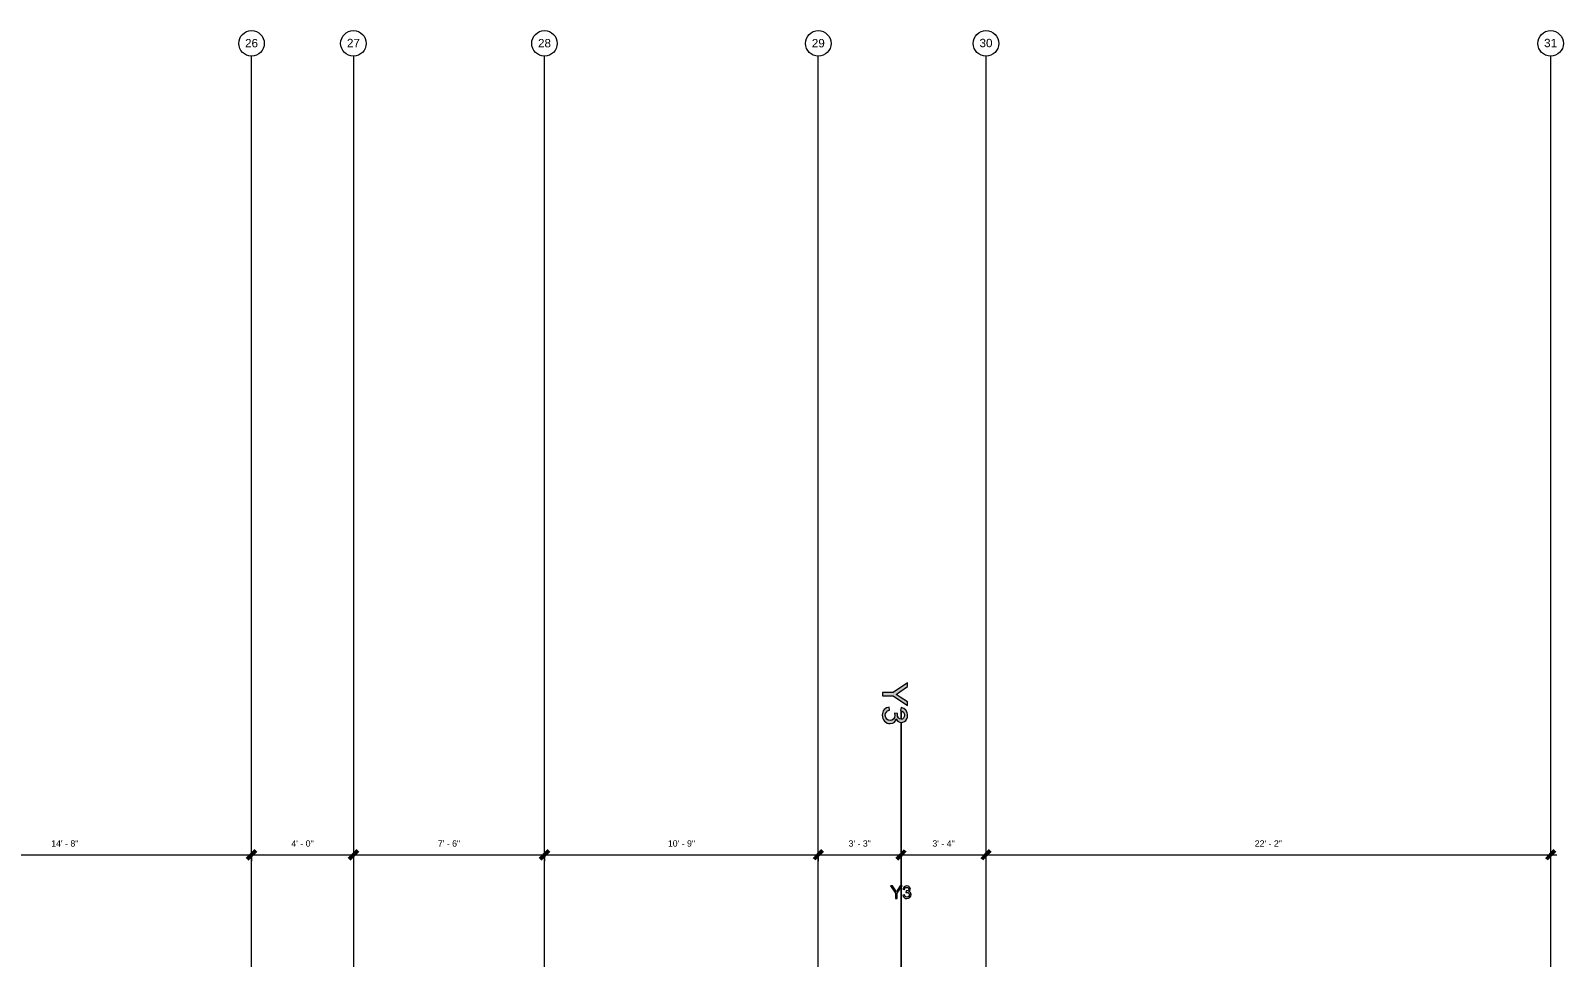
# Model space of a CAD drawing. Header units: inches. Extents: x -3670 to 241, y -250 to 1795.
# Drawn here: x -716 to 6, y 1359 to 1795 of the extents above; entities that cross this region are included whole.
import ezdxf

# ---------------------------------------------------------------- set-up
doc = ezdxf.new("R2010")
doc.units = ezdxf.units.IN
doc.header["$MEASUREMENT"] = 0
for name, color, linetype, lineweight in [('A-ANNO-DIMS', 211, 'Continuous', 9), ('A-ANNO-DIMS-32', 211, 'Continuous', 9), ('A-GENM', 13, 'Continuous', 9), ('S-GRID', 1, 'Continuous', 9), ('S-GRID-IDEN', 1, 'Continuous', 13)]:
    doc.layers.add(name, color=color, linetype=linetype, lineweight=lineweight)
doc.styles.add('Arial', font='arial.ttf', dxfattribs={"height": 3.934132})
doc.styles.add('Arial_1', font='arial.ttf', dxfattribs={"height": 2.950599})
doc.dimstyles.new('Linear_-_3_32__QAQC', dxfattribs={"dimscale": 12, "dimtxt": 3, "dimasz": 0.333333, "dimexe": 0.25, "dimexo": 0.166667, "dimgap": 0.25, "dimtad": 1, "dimdec": 4, "dimrnd": 0.0625, "dimzin": 1, "dimdsep": 46, "dimlunit": 4, "dimtxsty": 'Arial_1', "dimblk1": 'OBLIQUE', "dimblk2": 'OBLIQUE', "dimsah": 1, "dimcen": 0.09, "dimdle": 0.25, "dimadec": 0, "dimazin": 0, "dimtfac": 1, "dimtdec": 4, "dimtix": 1, "dimtmove": 0, "dimatfit": 3, "dimfxl": 1, "dimtvp": 1, "dimtfill": 1, "dimfrac": 2, "dimtolj": 1, "dimtzin": 0, "dimarcsym": 2})
doc.dimstyles.new('Linear_-_3_32__QAQC_1', dxfattribs={"dimscale": 12, "dimtxt": 3, "dimasz": 0.333333, "dimexe": 0.25, "dimexo": 0.166667, "dimgap": 0.25, "dimtad": 1, "dimdec": 4, "dimrnd": 0.0625, "dimzin": 1, "dimdsep": 46, "dimlunit": 4, "dimtxsty": 'Arial_1', "dimblk1": 'OBLIQUE', "dimblk2": 'OBLIQUE', "dimsah": 1, "dimcen": 0.09, "dimdle": 0.25, "dimadec": 0, "dimazin": 0, "dimtfac": 1, "dimtdec": 4, "dimtix": 1, "dimtmove": 0, "dimatfit": 3, "dimfxl": 1, "dimtvp": 1, "dimtfill": 1, "dimfrac": 2, "dimtolj": 1, "dimtzin": 0, "dimarcsym": 2})
doc.dimstyles.new('Linear_-_3_32__QAQC_3', dxfattribs={"dimscale": 12, "dimtxt": 3, "dimasz": 0.333333, "dimexe": 0.25, "dimexo": 0.166667, "dimgap": 0.25, "dimtad": 1, "dimdec": 4, "dimrnd": 0.0625, "dimzin": 1, "dimdsep": 46, "dimlunit": 4, "dimtxsty": 'Arial_1', "dimblk1": 'OBLIQUE', "dimblk2": 'OBLIQUE', "dimsah": 1, "dimcen": 0.09, "dimdle": 0.25, "dimadec": 0, "dimazin": 0, "dimtfac": 1, "dimtdec": 4, "dimtix": 1, "dimtmove": 0, "dimatfit": 3, "dimfxl": 1, "dimtvp": 1, "dimtfill": 1, "dimfrac": 2, "dimtolj": 1, "dimtzin": 0, "dimarcsym": 2})

# ---------------------------------------------------------------- blocks, each defined once
blk = doc.blocks.new('Control_Line - TBC_3D ControlLine_Y-1534579-01 - SECOND LEVEL - PENENTRATIONS')
at = {"layer": 'A-GENM'}
h = blk.add_hatch(color=256, dxfattribs=at)
h.paths.add_polyline_path([(9.32, -5.17), (9.18, -4.11), (8.76, -3.25), (8.07, -2.61), (7.15, -2.24), (7.85, -1.81), (8.36, -1.26), (8.67, -0.61), (8.77, 0.1), (8.66, 0.87), (8.34, 1.59), (7.81, 2.22), (7.09, 2.7), (6.24, 3), (5.31, 3.1), (4.02, 2.9), (2.96, 2.28), (2.19, 1.29), (1.76, -0.03), (3.23, -0.22), (3.49, 0.59), (3.96, 1.17), (4.59, 1.51), (5.36, 1.63), (6.14, 1.51), (6.75, 1.17), (7.16, 0.65), (7.29, 0.01), (7.11, -0.75), (6.55, -1.29), (5.76, -1.61), (4.87, -1.71), (4.64, -1.7), (4.47, -3.17), (5.51, -3.01), (6.44, -3.16), (7.19, -3.62), (7.68, -4.3), (7.85, -5.14), (7.68, -6.03), (7.18, -6.76), (6.4, -7.26), (5.39, -7.42), (4.52, -7.3), (3.86, -6.94), (3.38, -6.32), (3.05, -5.39), (1.57, -5.57), (1.94, -6.91), (2.29, -7.47), (2.75, -7.97), (3.29, -8.38), (3.91, -8.66), (5.34, -8.9), (6.16, -8.83), (6.91, -8.63), (7.59, -8.29), (8.19, -7.81), (8.69, -7.24), (9.04, -6.61), (9.25, -5.92)], flags=0)
h.paths.add_polyline_path([(0.83, 3.1), (-0.91, 3.1), (-4.41, -2.39), (-8.13, 3.1), (-9.88, 3.1), (-5.26, -3.71), (-5.26, -8.71), (-3.78, -8.71), (-3.78, -3.71)], flags=0)
h = blk.add_hatch(color=256, dxfattribs=at)
h.paths.add_polyline_path([(1596, -0.13), (1596, 0.12), (1594.81, 0.12), (1594.64, -0.13)], flags=0)
h.paths.add_polyline_path([(1593.19, 0.12), (1589.89, 0.12), (1590.05, -0.13), (1593.03, -0.12), (1593.19, 0.12)], flags=0)
h.paths.add_polyline_path([(1588.31, -0.13), (1588.14, 0.12), (1504.87, 0.12), (1505.23, -0.13), (1586.12, -0.13)], flags=0)
h.paths.add_polyline_path([(1504.4, -0.06), (1504.4, 0.12), (1338.77, 0.12), (1338.77, 0.06), (1338.74, -0.13), (1504.4, -0.12), (1504.4, -0.09)], flags=0)
h.paths.add_polyline_path([(1337.29, 0.01), (1337.27, 0.12), (1333.34, 0.12), (1333.26, -0.13), (1337.26, -0.12), (1337.29, 0.01)], flags=0)
h.paths.add_polyline_path([(1332.48, -0.13), (1331.76, -0.03), (1331.81, 0.12), (1328.8, 0.11), (1328.64, -0.13), (1332.19, -0.13)], flags=0)
h.paths.add_polyline_path([(1327.19, 0.12), (1323.89, 0.11), (1324.05, -0.13), (1327.04, -0.11), (1327.19, 0.12)], flags=0)
h.paths.add_polyline_path([(1322.31, -0.13), (1322.14, 0.12), (1172.11, 0.11), (1172, 0), (1172.13, -0.13), (1320.12, -0.13)], flags=0)
h.paths.add_polyline_path([(1172, 0), (1171.99, 0.01), (1171.88, 0.12), (1072.77, 0.11), (1072.77, 0.06), (1072.74, -0.13), (1171.89, -0.11), (1171.98, -0.02)], flags=0)
h.paths.add_polyline_path([(1071.29, 0.01), (1071.27, 0.12), (1067.34, 0.11), (1067.26, -0.13), (1071.26, -0.11), (1071.29, 0.01)], flags=0)
h.paths.add_polyline_path([(1066.48, -0.13), (1065.76, -0.02), (1065.81, 0.12), (1062.81, 0.11), (1062.64, -0.13), (1066.19, -0.13)], flags=0)
h.paths.add_polyline_path([(1061.19, 0.12), (1057.89, 0.11), (1058.05, -0.13), (1061.04, -0.11), (1061.19, 0.12)], flags=0)
h.paths.add_polyline_path([(1056.31, -0.13), (1056.14, 0.12), (806.77, 0.11), (806.77, 0.06), (806.74, -0.13), (1054.12, -0.13)], flags=0)
h.paths.add_polyline_path([(805.29, 0.01), (805.27, 0.12), (801.34, 0.11), (801.26, -0.13), (805.26, -0.11), (805.29, 0)], flags=0)
h.paths.add_polyline_path([(800.48, -0.13), (799.76, -0.03), (799.81, 0.12), (796.81, 0.11), (796.64, -0.13), (800.19, -0.13)], flags=0)
h.paths.add_polyline_path([(795.19, 0.12), (791.89, 0.11), (792.05, -0.13), (795.04, -0.11), (795.19, 0.12)], flags=0)
h.paths.add_polyline_path([(790.31, -0.13), (790.14, 0.12), (540.77, 0.12), (540.76, 0.05), (540.74, -0.13), (788.12, -0.13)], flags=0)
h.paths.add_polyline_path([(539.29, 0.01), (539.27, 0.12), (535.34, 0.12), (535.26, -0.13), (539.26, -0.12), (539.29, 0)], flags=0)
h.paths.add_polyline_path([(534.48, -0.13), (533.76, -0.03), (533.81, 0.12), (530.81, 0.12), (530.64, -0.13), (534.19, -0.13)], flags=0)
h.paths.add_polyline_path([(529.19, 0.12), (525.89, 0.12), (526.05, -0.13), (529.04, -0.12), (529.19, 0.12)], flags=0)
h.paths.add_polyline_path([(524.31, -0.13), (524.14, 0.12), (372.54, 0.12), (372.9, -0.13), (522.22, -0.13)], flags=0)
h.paths.add_polyline_path([(372.07, -0.03), (372.07, 0.12), (274.77, 0.12), (274.76, 0.06), (274.74, -0.13), (372.07, -0.12), (372.07, -0.04)], flags=0)
h.paths.add_polyline_path([(273.29, 0.01), (273.27, 0.12), (269.34, 0.12), (269.26, -0.13), (273.26, -0.12), (273.29, 0)], flags=0)
h.paths.add_polyline_path([(268.48, -0.13), (267.76, -0.03), (267.81, 0.12), (264.81, 0.12), (264.64, -0.13), (268.19, -0.13)], flags=0)
h.paths.add_polyline_path([(263.19, 0.12), (259.89, 0.12), (260.05, -0.13), (263.03, -0.12), (263.19, 0.12)], flags=0)
h.paths.add_polyline_path([(258.31, -0.13), (258.14, 0.12), (222.54, 0.12), (222.9, -0.13), (256.12, -0.13)], flags=0)
h.paths.add_polyline_path([(222.07, 0.09), (222.07, 0.12), (86.2, 0.12), (86.57, -0.13), (222.07, -0.12), (222.07, 0.08)], flags=0)
h.paths.add_polyline_path([(85.74, 0.09), (85.74, 0.12), (8.77, 0.12), (8.77, 0.06), (8.74, -0.13), (85.74, -0.12), (85.74, 0.09)], flags=0)
h.paths.add_polyline_path([(7.29, 0.01), (7.27, 0.12), (3.34, 0.12), (3.26, -0.13), (7.26, -0.12), (7.29, 0)], flags=0)
h = blk.add_hatch(color=256, dxfattribs=at)
h.paths.add_polyline_path([(91.74, 2.69), (91.6, 3.48), (91.2, 4.12), (90.59, 4.54), (89.87, 4.68), (89.35, 4.61), (88.91, 4.4), (88.6, 4.06), (88.41, 3.59), (87.92, 4.2), (87.24, 4.41), (86.49, 4.19), (85.94, 3.57), (85.74, 2.68), (85.84, 2.03), (86.15, 1.5), (86.64, 1.12), (87.31, 0.9), (87.4, 1.64), (87, 1.77), (86.71, 2), (86.53, 2.31), (86.48, 2.7), (86.53, 3.09), (86.71, 3.4), (86.96, 3.6), (87.28, 3.67), (87.67, 3.57), (87.93, 3.29), (88.15, 2.46), (88.14, 2.34), (88.88, 2.26), (88.8, 2.77), (88.87, 3.24), (89.1, 3.61), (89.44, 3.86), (89.86, 3.94), (90.31, 3.86), (90.67, 3.61), (90.92, 3.22), (91, 2.71), (90.94, 2.28), (90.76, 1.95), (90.45, 1.71), (89.98, 1.54), (90.08, 0.81), (90.74, 0.99), (91.28, 1.39), (91.62, 1.97)], flags=0)
h.paths.add_polyline_path([(91.65, -2.61), (91.65, -1.87), (89.14, -1.87), (85.74, 0.44), (85.74, -0.43), (88.48, -2.18), (85.74, -4.05), (85.74, -4.92), (89.14, -2.61)], flags=0)
for p, q in [((-8.13, 3.1), (-9.88, 3.1)), ((-9.88, 3.1), (-5.26, -3.71)), ((-5.67, -0.53), (-8.13, 3.1)), ((-3.78, -3.71), (0.83, 3.1)), ((-0.91, 3.1), (-3.15, -0.4)), ((0.83, 3.1), (-0.91, 3.1)), ((2.19, 1.29), (1.76, -0.03)), ((2.96, 2.28), (2.19, 1.29)), ((4.02, 2.9), (2.96, 2.28)), ((3.23, -0.22), (3.49, 0.59)), ((7.27, 0.12), (3.34, 0.12)), ((3.49, 0.59), (3.96, 1.17)), ((3.96, 1.17), (4.59, 1.51)), ((5.31, 3.1), (4.02, 2.9)), ((4.59, 1.51), (5.36, 1.63)), ((6.24, 3), (5.31, 3.1)), ((5.36, 1.63), (6.14, 1.51)), ((6.14, 1.51), (6.75, 1.17)), ((7.09, 2.7), (6.24, 3)), ((6.75, 1.17), (7.16, 0.65)), ((7.81, 2.22), (7.09, 2.7)), ((7.29, 0.01), (7.11, -0.75)), ((7.16, 0.65), (7.29, 0.01)), ((8.34, 1.59), (7.81, 2.22)), ((8.66, 0.87), (8.34, 1.59)), ((8.77, 0.1), (8.66, 0.87)), ((8.67, -0.61), (8.77, 0.1)), ((85.74, 0.12), (8.77, 0.12)), ((85.94, 3.57), (85.74, 2.68)), ((85.74, 2.68), (85.84, 2.03)), ((89.14, -1.87), (85.74, 0.44)), ((85.74, 0.44), (85.74, -0.43)), ((85.84, 2.03), (86.15, 1.5)), ((86.49, 4.19), (85.94, 3.57)), ((86.15, 1.5), (86.64, 1.12)), ((222.07, 0.12), (86.2, 0.12)), ((86.48, 2.7), (86.53, 3.09)), ((86.53, 2.31), (86.48, 2.7)), ((87.24, 4.41), (86.49, 4.19)), ((86.53, 3.09), (86.71, 3.4)), ((86.71, 2), (86.53, 2.31)), ((86.64, 1.12), (87.31, 0.9)), ((86.71, 3.4), (86.96, 3.6)), ((87, 1.77), (86.71, 2)), ((86.96, 3.6), (87.28, 3.67)), ((87.4, 1.64), (87, 1.77)), ((87.92, 4.2), (87.24, 4.41)), ((87.28, 3.67), (87.67, 3.57)), ((87.31, 0.9), (87.4, 1.64)), ((87.67, 3.57), (87.93, 3.29)), ((88.41, 3.59), (87.92, 4.2)), ((87.93, 3.29), (88.15, 2.46)), ((88.15, 2.46), (88.14, 2.34)), ((88.14, 2.34), (88.88, 2.26)), ((88.6, 4.06), (88.41, 3.59)), ((88.91, 4.4), (88.6, 4.06)), ((88.8, 2.77), (88.87, 3.24)), ((88.88, 2.26), (88.8, 2.77)), ((88.87, 3.24), (89.1, 3.61)), ((89.35, 4.61), (88.91, 4.4)), ((89.1, 3.61), (89.44, 3.86)), ((89.87, 4.68), (89.35, 4.61)), ((89.44, 3.86), (89.86, 3.94)), ((89.86, 3.94), (90.31, 3.86)), ((90.59, 4.54), (89.87, 4.68)), ((90.45, 1.71), (89.98, 1.54)), ((89.98, 1.54), (90.08, 0.81)), ((90.08, 0.81), (90.74, 0.99)), ((90.31, 3.86), (90.67, 3.61)), ((90.76, 1.95), (90.45, 1.71)), ((91.2, 4.12), (90.59, 4.54)), ((90.67, 3.61), (90.92, 3.22)), ((90.74, 0.99), (91.28, 1.39)), ((90.94, 2.28), (90.76, 1.95)), ((90.92, 3.22), (91, 2.71)), ((91, 2.71), (90.94, 2.28)), ((91.6, 3.48), (91.2, 4.12)), ((91.28, 1.39), (91.62, 1.97)), ((91.74, 2.69), (91.6, 3.48)), ((91.62, 1.97), (91.74, 2.69)), ((-4.41, -2.39), (-5.67, -0.53)), ((-5.26, -3.71), (-5.26, -8.71)), ((-3.15, -0.4), (-4.41, -2.39)), ((-3.78, -8.71), (-3.78, -3.71)), ((3.05, -5.39), (1.57, -5.57)), ((1.57, -5.57), (1.94, -6.91)), ((1.76, -0.03), (3.23, -0.22)), ((1.94, -6.91), (2.29, -7.47)), ((3.38, -6.32), (3.05, -5.39)), ((3.26, -0.13), (7.26, -0.13)), ((3.86, -6.94), (3.38, -6.32)), ((4.52, -7.3), (3.86, -6.94)), ((4.64, -1.7), (4.47, -3.17)), ((4.47, -3.17), (5.51, -3.01)), ((4.87, -1.71), (4.64, -1.7)), ((5.76, -1.61), (4.87, -1.71)), ((5.51, -3.01), (6.44, -3.16)), ((6.55, -1.29), (5.76, -1.61)), ((7.18, -6.76), (6.4, -7.26)), ((6.44, -3.16), (7.19, -3.62)), ((7.11, -0.75), (6.55, -1.29)), ((7.15, -2.24), (7.85, -1.81)), ((8.07, -2.61), (7.15, -2.24)), ((7.68, -6.03), (7.18, -6.76)), ((7.19, -3.62), (7.68, -4.3)), ((7.68, -4.3), (7.85, -5.14)), ((7.85, -5.14), (7.68, -6.03)), ((7.85, -1.81), (8.36, -1.26)), ((8.76, -3.25), (8.07, -2.61)), ((8.36, -1.26), (8.67, -0.61)), ((8.69, -7.24), (9.04, -6.61)), ((8.74, -0.13), (85.74, -0.13)), ((9.18, -4.11), (8.76, -3.25)), ((9.04, -6.61), (9.25, -5.92)), ((9.32, -5.17), (9.18, -4.11)), ((9.25, -5.92), (9.32, -5.17)), ((85.74, -0.43), (87.49, -1.55)), ((85.74, -4.92), (89.14, -2.61)), ((87.56, -2.81), (85.74, -4.05)), ((85.74, -4.05), (85.74, -4.92)), ((86.57, -0.13), (222.07, -0.13)), ((87.49, -1.55), (88.48, -2.18)), ((88.48, -2.18), (87.56, -2.81)), ((91.65, -1.87), (89.14, -1.87)), ((89.14, -2.61), (91.65, -2.61)), ((91.65, -2.61), (91.65, -1.87)), ((-5.26, -8.71), (-3.78, -8.71)), ((2.29, -7.47), (2.75, -7.97)), ((2.75, -7.97), (3.29, -8.38)), ((3.29, -8.38), (3.91, -8.66)), ((3.91, -8.66), (5.34, -8.9)), ((5.39, -7.42), (4.52, -7.3)), ((5.34, -8.9), (6.16, -8.83)), ((6.4, -7.26), (5.39, -7.42)), ((6.16, -8.83), (6.91, -8.63)), ((6.91, -8.63), (7.59, -8.29)), ((7.59, -8.29), (8.19, -7.81)), ((8.19, -7.81), (8.69, -7.24))]:
    blk.add_line(p, q, dxfattribs=at)
blk = doc.blocks.new('Grid - 3_16_-139788-01 - SECOND LEVEL - PENENTRATIONS')
at = {"layer": 'S-GRID-IDEN'}
blk.add_circle((0, 0), 0.188, dxfattribs=at)
blk = doc.blocks.new('DIMBLOCK63-01 - SECOND LEVEL - PENENTRATIONS')
at = {"layer": 'A-ANNO-DIMS-32', "lineweight": 50, "transparency": 16777216}
for p, q in [((-788, 1406.87), (-786, 1408.87)), ((-612, 1406.87), (-610, 1408.87)), ((-788, 1406.87), (-790, 1404.87)), ((-612, 1406.87), (-614, 1404.87))]:
    blk.add_line(p, q, dxfattribs=at)
at = {"layer": 'A-ANNO-DIMS-32', "transparency": 16777216}
for p, q in [((-788, 1407.7), (-788, 1403.87)), ((-788, 1406.87), (-788, 1407.7)), ((-788, 1406.87), (-612, 1406.87)), ((-612, 1407.7), (-612, 1403.87)), ((-612, 1406.87), (-612, 1407.7))]:
    blk.add_line(p, q, dxfattribs=at)
at = {"layer": 'A-ANNO-DIMS-32', "color": 0, "transparency": 16777216, "insert": (-706.37, 1413.7), "char_height": 2.951, "width": 15.2862, "attachment_point": 1, "line_spacing_factor": 0.938532, "style": 'Arial_1', "bg_fill": 3, "box_fill_scale": 1.25, "bg_fill_color": 0, "bg_fill_transparency": 0}
blk.add_mtext('14\' - 8"', dxfattribs=at)
blk = doc.blocks.new('_Oblique')
at = {"color": 0, "linetype": 'ByBlock', "lineweight": -2}
blk.add_line((-0.5, -0.5), (0.5, 0.5), dxfattribs=at)
blk = doc.blocks.new('DIMBLOCK64-01 - SECOND LEVEL - PENENTRATIONS')
at = {"layer": 'A-ANNO-DIMS-32', "lineweight": 50, "transparency": 16777216}
for p, q in [((-612, 1406.87), (-610, 1408.87)), ((-564, 1406.87), (-562, 1408.87)), ((-612, 1406.87), (-614, 1404.87)), ((-564, 1406.87), (-566, 1404.87))]:
    blk.add_line(p, q, dxfattribs=at)
at = {"layer": 'A-ANNO-DIMS-32', "transparency": 16777216}
for p, q in [((-612, 1407.7), (-612, 1403.87)), ((-612, 1406.87), (-612, 1407.7)), ((-612, 1406.87), (-564, 1406.87)), ((-564, 1407.7), (-564, 1403.87)), ((-564, 1406.87), (-564, 1407.7))]:
    blk.add_line(p, q, dxfattribs=at)
at = {"layer": 'A-ANNO-DIMS-32', "color": 0, "transparency": 16777216, "insert": (-593.24, 1413.7), "char_height": 2.951, "width": 12.5723, "attachment_point": 1, "line_spacing_factor": 0.938532, "style": 'Arial_1', "bg_fill": 3, "box_fill_scale": 1.25, "bg_fill_color": 0, "bg_fill_transparency": 0}
blk.add_mtext('4\' - 0"', dxfattribs=at)
blk = doc.blocks.new('DIMBLOCK65-01 - SECOND LEVEL - PENENTRATIONS')
at = {"layer": 'A-ANNO-DIMS-32', "lineweight": 50, "transparency": 16777216}
for p, q in [((-564, 1406.87), (-562, 1408.87)), ((-474, 1406.87), (-472, 1408.87)), ((-564, 1406.87), (-566, 1404.87)), ((-474, 1406.87), (-476, 1404.87))]:
    blk.add_line(p, q, dxfattribs=at)
at = {"layer": 'A-ANNO-DIMS-32', "transparency": 16777216}
for p, q in [((-564, 1407.7), (-564, 1403.87)), ((-564, 1406.87), (-564, 1407.7)), ((-564, 1406.87), (-474, 1406.87)), ((-474, 1407.7), (-474, 1403.87)), ((-474, 1406.87), (-474, 1407.7))]:
    blk.add_line(p, q, dxfattribs=at)
at = {"layer": 'A-ANNO-DIMS-32', "color": 0, "transparency": 16777216, "insert": (-524.24, 1413.7), "char_height": 2.951, "width": 12.5723, "attachment_point": 1, "line_spacing_factor": 0.938532, "style": 'Arial_1', "bg_fill": 3, "box_fill_scale": 1.25, "bg_fill_color": 0, "bg_fill_transparency": 0}
blk.add_mtext('7\' - 6"', dxfattribs=at)
blk = doc.blocks.new('DIMBLOCK66-01 - SECOND LEVEL - PENENTRATIONS')
at = {"layer": 'A-ANNO-DIMS-32', "lineweight": 50, "transparency": 16777216}
for p, q in [((-474, 1406.87), (-472, 1408.87)), ((-345, 1406.87), (-343, 1408.87)), ((-474, 1406.87), (-476, 1404.87)), ((-345, 1406.87), (-347, 1404.87))]:
    blk.add_line(p, q, dxfattribs=at)
at = {"layer": 'A-ANNO-DIMS-32', "transparency": 16777216}
for p, q in [((-474, 1407.7), (-474, 1403.87)), ((-474, 1406.87), (-474, 1407.7)), ((-474, 1406.87), (-345, 1406.87)), ((-345, 1407.7), (-345, 1403.87)), ((-345, 1406.87), (-345, 1407.7))]:
    blk.add_line(p, q, dxfattribs=at)
at = {"layer": 'A-ANNO-DIMS-32', "color": 0, "transparency": 16777216, "insert": (-415.87, 1413.7), "char_height": 2.951, "width": 15.2862, "attachment_point": 1, "line_spacing_factor": 0.938532, "style": 'Arial_1', "bg_fill": 3, "box_fill_scale": 1.25, "bg_fill_color": 0, "bg_fill_transparency": 0}
blk.add_mtext('10\' - 9"', dxfattribs=at)
blk = doc.blocks.new('DIMBLOCK67-01 - SECOND LEVEL - PENENTRATIONS')
at = {"layer": 'A-ANNO-DIMS-32', "lineweight": 50, "transparency": 16777216}
for p, q in [((-345, 1406.87), (-343, 1408.87)), ((-306, 1406.87), (-304, 1408.87)), ((-345, 1406.87), (-347, 1404.87)), ((-306, 1406.87), (-308, 1404.87))]:
    blk.add_line(p, q, dxfattribs=at)
at = {"layer": 'A-ANNO-DIMS-32', "transparency": 16777216}
for p, q in [((-345, 1407.7), (-345, 1403.87)), ((-345, 1406.87), (-345, 1407.7)), ((-345, 1406.87), (-306, 1406.87)), ((-306, 1407.7), (-306, 1403.87)), ((-306, 1406.87), (-306, 1407.7))]:
    blk.add_line(p, q, dxfattribs=at)
at = {"layer": 'A-ANNO-DIMS-32', "color": 0, "transparency": 16777216, "insert": (-330.74, 1413.7), "char_height": 2.951, "width": 12.5723, "attachment_point": 1, "line_spacing_factor": 0.938532, "style": 'Arial_1', "bg_fill": 3, "box_fill_scale": 1.25, "bg_fill_color": 0, "bg_fill_transparency": 0}
blk.add_mtext('3\' - 3"', dxfattribs=at)
blk = doc.blocks.new('DIMBLOCK68-01 - SECOND LEVEL - PENENTRATIONS')
at = {"layer": 'A-ANNO-DIMS-32', "lineweight": 50, "transparency": 16777216}
for p, q in [((-306, 1406.87), (-304, 1408.87)), ((-266, 1406.87), (-264, 1408.87)), ((-306, 1406.87), (-308, 1404.87)), ((-266, 1406.87), (-268, 1404.87))]:
    blk.add_line(p, q, dxfattribs=at)
at = {"layer": 'A-ANNO-DIMS-32', "transparency": 16777216}
for p, q in [((-306, 1407.7), (-306, 1403.87)), ((-306, 1406.87), (-306, 1407.7)), ((-306, 1406.87), (-266, 1406.87)), ((-266, 1407.7), (-266, 1403.87)), ((-266, 1406.87), (-266, 1407.7))]:
    blk.add_line(p, q, dxfattribs=at)
at = {"layer": 'A-ANNO-DIMS-32', "color": 0, "transparency": 16777216, "insert": (-291.24, 1413.7), "char_height": 2.951, "width": 12.5723, "attachment_point": 1, "line_spacing_factor": 0.938532, "style": 'Arial_1', "bg_fill": 3, "box_fill_scale": 1.25, "bg_fill_color": 0, "bg_fill_transparency": 0}
blk.add_mtext('3\' - 4"', dxfattribs=at)
blk = doc.blocks.new('DIMBLOCK69-01 - SECOND LEVEL - PENENTRATIONS')
at = {"layer": 'A-ANNO-DIMS-32', "lineweight": 50, "transparency": 16777216}
for p, q in [((-266, 1406.87), (-264, 1408.87)), ((0, 1406.87), (2, 1408.87)), ((-266, 1406.87), (-268, 1404.87)), ((0, 1406.87), (-2, 1404.87))]:
    blk.add_line(p, q, dxfattribs=at)
at = {"layer": 'A-ANNO-DIMS-32', "transparency": 16777216}
for p, q in [((-266, 1407.7), (-266, 1403.87)), ((-266, 1406.87), (-266, 1407.7)), ((-266, 1406.87), (3, 1406.87)), ((0, 1407.7), (0, 1403.87)), ((0, 1406.87), (0, 1407.7))]:
    blk.add_line(p, q, dxfattribs=at)
at = {"layer": 'A-ANNO-DIMS-32', "color": 0, "transparency": 16777216, "insert": (-139.37, 1413.7), "char_height": 2.951, "width": 15.2862, "attachment_point": 1, "line_spacing_factor": 0.938532, "style": 'Arial_1', "bg_fill": 3, "box_fill_scale": 1.25, "bg_fill_color": 0, "bg_fill_transparency": 0}
blk.add_mtext('22\' - 2"', dxfattribs=at)

msp = doc.modelspace()

# ---------------------------------------------------------------- block references
at = {"layer": 'A-GENM', "rotation": 269.9999999999999}
msp.add_blockref('Control_Line - TBC_3D ControlLine_Y-1534579-01 - SECOND LEVEL - PENENTRATIONS', (-306, 1478), dxfattribs=at)
at = {"layer": 'S-GRID-IDEN', "xscale": 31.99999999999999, "yscale": 31.99999999999999, "zscale": 31.99999999999999}
for p in [(-612, 1788.99758), (-474, 1788.99758), (-345, 1788.99758)]:
    msp.add_blockref('Grid - 3_16_-139788-01 - SECOND LEVEL - PENENTRATIONS', p, dxfattribs=at)
at = {"layer": 'S-GRID-IDEN', "xscale": 31.99999999999999, "yscale": 31.99999999999999, "zscale": 31.99999999999999, "rotation": 180}
for p in [(-564, 1788.99758), (-266, 1788.99758), (0, 1788.99758)]:
    msp.add_blockref('Grid - 3_16_-139788-01 - SECOND LEVEL - PENENTRATIONS', p, dxfattribs=at)

# ---------------------------------------------------------------- next in the draw order: texts
at = {"layer": 'S-GRID-IDEN', "char_height": 3.934132, "width": 7.296, "attachment_point": 2, "line_spacing_factor": 0.938532, "style": 'Arial', "bg_fill": 3, "box_fill_scale": 1.25, "bg_fill_color": 0, "bg_fill_transparency": 0}
for s, insert in [('26', (-612.00154, 1791.08383)), ('27', (-563.99846, 1791.14882)), ('28', (-474.00154, 1791.08383)), ('29', (-345.00154, 1791.08383)), ('30', (-265.99846, 1791.14882)), ('31', (0.00154, 1791.14882))]:
    msp.add_mtext(s, dxfattribs=dict(at, insert=insert))

# ---------------------------------------------------------------- next in the draw order: linework, layer by layer
at = {"layer": 'S-GRID'}
for p, q in [((-612, -238.35436), (-612, 1782.99758)), ((-564, 1782.99758), (-564, -238.35436)), ((-474, -238.35436), (-474, 1782.99758)), ((-345, -238.35436), (-345, 1782.99758)), ((-266, 1782.99758), (-266, -238.35436)), ((0, 1782.99758), (0, -238.35436))]:
    msp.add_line(p, q, dxfattribs=at)

# ---------------------------------------------------------------- next in the draw order: dimensions: what is measured, and where the dimension line sits
at = {"layer": 'A-ANNO-DIMS'}
dim = msp.add_linear_dim(base=(-612, 1406.87268), p1=(-788, 1409.70111), p2=(-612, 1409.70111), dimstyle='Linear_-_3_32__QAQC', override={"dimpost": '<>', "dimfxl": 176}, dxfattribs=at)
dim.commit()
dim.dimension.update_dxf_attribs({"geometry": 'DIMBLOCK63-01 - SECOND LEVEL - PENENTRATIONS', "text_midpoint": (-700, 1411.37918)})

# ---------------------------------------------------------------- next in the draw order: dimensions: what is measured, and where the dimension line sits
dim = msp.add_linear_dim(base=(-564, 1406.87268), p1=(-612, 1409.70111), p2=(-564, 1409.70111), dimstyle='Linear_-_3_32__QAQC', override={"dimpost": '<>', "dimfxl": 48}, dxfattribs=at)
dim.commit()
dim.dimension.update_dxf_attribs({"geometry": 'DIMBLOCK64-01 - SECOND LEVEL - PENENTRATIONS', "text_midpoint": (-588, 1411.37918)})

# ---------------------------------------------------------------- next in the draw order: dimensions: what is measured, and where the dimension line sits
dim = msp.add_linear_dim(base=(-474, 1406.87268), p1=(-564, 1409.70111), p2=(-474, 1409.70111), dimstyle='Linear_-_3_32__QAQC', override={"dimpost": '<>', "dimfxl": 90}, dxfattribs=at)
dim.commit()
dim.dimension.update_dxf_attribs({"geometry": 'DIMBLOCK65-01 - SECOND LEVEL - PENENTRATIONS', "text_midpoint": (-519, 1411.37918)})

# ---------------------------------------------------------------- next in the draw order: dimensions: what is measured, and where the dimension line sits
dim = msp.add_linear_dim(base=(-345, 1406.87268), p1=(-474, 1409.70111), p2=(-345, 1409.70111), dimstyle='Linear_-_3_32__QAQC', override={"dimpost": '<>', "dimfxl": 129}, dxfattribs=at)
dim.commit()
dim.dimension.update_dxf_attribs({"geometry": 'DIMBLOCK66-01 - SECOND LEVEL - PENENTRATIONS', "text_midpoint": (-409.5, 1411.37918)})

# ---------------------------------------------------------------- next in the draw order: dimensions: what is measured, and where the dimension line sits
dim = msp.add_linear_dim(base=(-306, 1406.87268), p1=(-345, 1409.70111), p2=(-306, 1409.70111), dimstyle='Linear_-_3_32__QAQC_3', override={"dimpost": '<>', "dimfxl": 39}, dxfattribs=at)
dim.commit()
dim.dimension.update_dxf_attribs({"geometry": 'DIMBLOCK67-01 - SECOND LEVEL - PENENTRATIONS', "text_midpoint": (-325.5, 1411.38018)})

# ---------------------------------------------------------------- next in the draw order: dimensions: what is measured, and where the dimension line sits
dim = msp.add_linear_dim(base=(-266, 1406.87268), p1=(-306, 1409.70111), p2=(-266, 1409.70111), dimstyle='Linear_-_3_32__QAQC_1', override={"dimpost": '<>', "dimfxl": 40}, dxfattribs=at)
dim.commit()
dim.dimension.update_dxf_attribs({"geometry": 'DIMBLOCK68-01 - SECOND LEVEL - PENENTRATIONS', "text_midpoint": (-286, 1411.38018)})

# ---------------------------------------------------------------- next in the draw order: dimensions: what is measured, and where the dimension line sits
dim = msp.add_linear_dim(base=(0, 1406.87268), p1=(-266, 1409.70111), p2=(0, 1409.70111), dimstyle='Linear_-_3_32__QAQC', override={"dimpost": '<>', "dimfxl": 266}, dxfattribs=at)
dim.commit()
dim.dimension.update_dxf_attribs({"geometry": 'DIMBLOCK69-01 - SECOND LEVEL - PENENTRATIONS', "text_midpoint": (-133, 1411.35402)})

doc.saveas('drawing.dxf')
